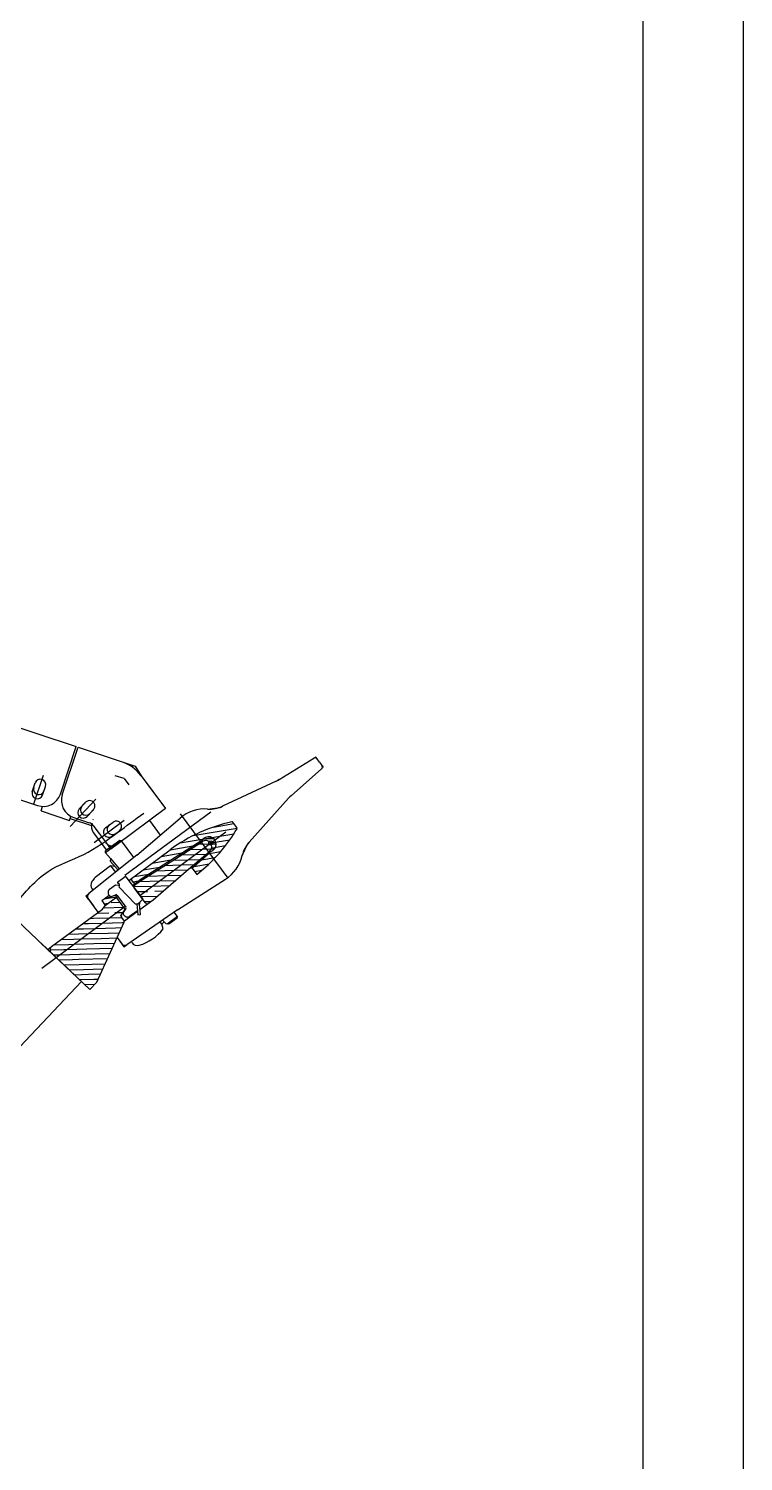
# Model space of a CAD drawing. Header units: millimetres. Extents: x 0 to 42000, y 0 to 29700.
# Drawn here: x 38430 to 42000, y 11457 to 18616 of the extents above; entities that cross this region are included whole.
import ezdxf

# ---------------------------------------------------------------- set-up
doc = ezdxf.new("R2010")
doc.units = ezdxf.units.MM
doc.header["$LTSCALE"] = 1000
doc.linetypes.add('G', pattern=[2, 1.25, -0.25, 0.25, -0.25])
for name, color, linetype in [('01', 7, 'Continuous'), ('02', 1, 'Continuous'), ('05', 142, 'G')]:
    doc.layers.add(name, color=color, linetype=linetype)

# ---------------------------------------------------------------- blocks, each defined once
blk = doc.blocks.new('gfsds')
for p, q in [((91562.3, 17765.6), (91482.4, 17706.4)), ((91553.3, 17766.9), (91483.2, 17715)), ((91562.3, 17765.6), (91553.3, 17766.9)), ((91624.5, 17681.7), (91562.3, 17765.6)), ((91482.4, 17706.4), (91483.2, 17715)), ((91507.8, 17677.8), (91482.4, 17706.4)), ((91507.8, 17677.8), (91505.7, 17663.4)), ((91551.8, 17546.7), (91542.7, 17556.1)), ((91542.9, 17558.4), (91580.6, 17586.6)), ((91550.4, 17538.6), (91551.7, 17539.9)), ((91584.8, 17586), (91668.2, 17474.5)), ((91550.3, 17534.2), (91630.5, 17450.8)), ((91655.5, 17461.4), (91668.5, 17473.9)), ((91630.5, 17450.8), (91644.2, 17450.6)), ((91644.2, 17450.6), (91655.5, 17461.4)), ((91656.9, 17396.9), (91652.1, 17449)), ((91842.2, 17388.3), (91826.3, 17409.7)), ((91799.7, 17348.9), (91784.2, 17350.4)), ((91842.2, 17388.3), (91790.3, 17349.8)), ((91840.9, 17379.4), (91799.7, 17348.9)), ((91840.9, 17379.4), (91842.2, 17388.3))]:
    blk.add_line(p, q)
for centre, radius, start, end in [((91543.8, 17557.2), 1.5, 126.89088, 223.87716), ((91548.4, 17543.3), 4.8, 313.87716, 43.87716), ((91582.4, 17584.2), 3, 36.81208, 126.89088), ((91552.5, 17536.4), 3.1, 133.87716, 223.87716), ((91674, 17450.3), 22, 152.21993, 183.52282)]:
    blk.add_arc(centre, radius, start, end)
at = {"layer": '01', "color": 7, "linetype": 'Continuous'}
for p, q in [((90909.4, 18378.4), (91336.4, 18236.2)), ((91257.3, 17999), (91336.4, 18236.2)), ((91266.8, 17995.8), (91345.8, 18233)), ((91266.8, 17995.8), (91345.8, 18233)), ((91345.8, 18233), (91555.1, 18163.3)), ((91345.8, 18233), (91555.1, 18163.3)), ((92551.5, 18158.5), (92539.5, 18174.7)), ((92551.5, 18158.5), (92563.4, 18142.4)), ((91116.9, 18011), (91131.5, 18054.6)), ((91660.4, 18090.1), (91722.3, 18006.6)), ((91660.4, 18090.1), (91781.9, 17926.3)), ((90887.3, 18027.4), (91143.5, 17942.1)), ((91168.1, 17993.9), (91182.7, 18037.6)), ((91349.5, 17922.8), (91381.1, 17956.2)), ((91351.5, 17925), (91383.2, 17958.4)), ((91388.7, 17885.7), (91420.3, 17919.1)), ((91390.8, 17887.9), (91422.4, 17921.3)), ((91323.7, 17882), (91401.7, 17856)), ((91323.7, 17882), (91401.7, 17856)), ((91421.2, 17841.9), (91425.4, 17836.2)), ((91421.2, 17841.9), (91485, 17755.8)), ((91483.4, 17831.9), (91520.4, 17859.3)), ((91701.6, 17866.7), (91756, 17793.5)), ((91421.6, 17807.7), (91487.9, 17718.4)), ((91515.6, 17788.5), (91552.5, 17815.9)), ((91850.1, 17688), (91967.6, 17762.6)), ((91897.8, 17623.7), (92003.2, 17714.5)), ((91508.3, 17639.9), (91430.3, 17582.1)), ((91545.8, 17619), (91505.8, 17663.9)), ((91529.1, 17637.7), (91508.3, 17639.9)), ((91915.5, 17629.4), (91939.4, 17597.2)), ((91939.4, 17597.2), (91971.7, 17625)), ((91624.5, 17555.1), (91612.6, 17571.2)), ((91616.8, 17543.2), (91660.4, 17575.5)), ((91446.1, 17409.5), (91395.2, 17478.1)), ((91423.4, 17440.1), (91397.3, 17475.3)), ((91415.6, 17524.9), (91420.1, 17518.8)), ((91490.7, 17487), (91492.7, 17484.3)), ((91498.3, 17482.6), (91530.5, 17493.7)), ((91533.9, 17492.6), (91534.7, 17491.5)), ((91533.9, 17492.6), (91536.1, 17489.6)), ((91770.9, 17325.4), (91763.8, 17348.8)), ((91784.9, 17350.4), (91767.9, 17369.4)), ((91540.2, 17282.6), (91565, 17249.3)), ((91540.2, 17282.6), (91562.9, 17252.1)), ((91615.7, 17255.2), (91614.3, 17257.1)), ((91362.7, 17063.1), (90909, 16583.8))]:
    blk.add_line(p, q, dxfattribs=at)
at = {"layer": '01'}
for p, q in [((90082.1, 18275.3), (91404.9, 17023.2)), ((92350.3, 18071.6), (92522.6, 18177.9)), ((92409.9, 17991.2), (92561.6, 18125.3)), ((92334.7, 18063.2), (92067.4, 17938.3)), ((92397.4, 17978.8), (92200.4, 17759.1)), ((91160.9, 17915.2), (91168.3, 17937.5)), ((91160.9, 17915.2), (91303.2, 17867.8)), ((91781.9, 17926.3), (91541, 17747.6)), ((91303.2, 17867.8), (91309.9, 17887.9)), ((91306.4, 17877.3), (91412, 17842.1)), ((91639.3, 17693.4), (91855.7, 17878.9)), ((92139.2, 17831.5), (92119.2, 17858.4)), ((91660.4, 17575.5), (91958.9, 17765.1)), ((91860.6, 17701.8), (91959.3, 17764.4)), ((91639.3, 17693.4), (91399.9, 17502.6)), ((91598.9, 17567.2), (91805.7, 17720.7)), ((91652.6, 17562.6), (91850.1, 17688)), ((91914, 17629.8), (92002.6, 17706.1)), ((91507.8, 17677.8), (91552.8, 17624.5)), ((91508.3, 17639.9), (91533.1, 17608.8)), ((91720.5, 17471), (91897.8, 17623.7)), ((91532.6, 17544.5), (91502.9, 17522.7)), ((91549.1, 17542.7), (91532.6, 17544.5)), ((91551.8, 17539.9), (91549.1, 17542.7)), ((91620.3, 17538.6), (91652.6, 17562.6)), ((91841.8, 17420.4), (92082.1, 17573.7)), ((91463.4, 17466.8), (91500.5, 17494.2)), ((91480.3, 17442.3), (91532.5, 17481)), ((91500.5, 17494.3), (91505.3, 17489.2)), ((91511.5, 17487.7), (91533.9, 17495)), ((91579.7, 17425.9), (91539.5, 17480)), ((91540.1, 17479.2), (91547, 17484.3)), ((91540.6, 17492.9), (91584.4, 17433.8)), ((91682.4, 17455.2), (91626.4, 17530.7)), ((91654.6, 17422.1), (91720.5, 17471)), ((91213.4, 17236.8), (91467, 17424.9)), ((91463.4, 17466.8), (91481.3, 17442.7)), ((91562.9, 17396.3), (91579.7, 17420)), ((91571.1, 17400.3), (91574.8, 17394.1)), ((91584.6, 17426.9), (91571.2, 17406.7)), ((91577.5, 17365), (91642.6, 17413.3)), ((91841.8, 17420.4), (91589.8, 17246.6)), ((91637.2, 17412.1), (91601.8, 17388.1)), ((91642.3, 17416.9), (91637.2, 17412.1)), ((91639.2, 17450.7), (91644.2, 17395.7)), ((91644.2, 17395.7), (91656.9, 17396.9)), ((91439.2, 17059.5), (91575.1, 17359.6)), ((91574, 17369.7), (91563, 17384.6)), ((91763.8, 17348.8), (91755.5, 17360.9)), ((91763.8, 17348.8), (91776.4, 17360)), ((91160, 17255), (91404.9, 17023.2)), ((91160.3, 17254.8), (91404.9, 17023.2)), ((91439.2, 17059.5), (91404.9, 17023.2))]:
    blk.add_line(p, q, dxfattribs=at)
for centre, radius, start, end in [((91499.8, 17970.9), 200, 36.5714, 71.5714), ((91499.8, 17970.9), 200, 36.5714, 71.5714), ((92529.3, 18167.1), 12.7, 36.5714, 121.67121), ((92553.2, 18134.8), 12.7, 311.47159, 36.5714), ((92270.2, 18201.3), 152.4, 295.03859, 301.67121), ((92510.8, 17877), 152.4, 131.47159, 138.10422), ((92002.9, 18076.4), 152.4, 266.10503, 295.03859), ((92282.3, 17078.2), 800, 102.13541, 126.5714), ((92115.2, 17855.4), 5, 36.5714, 102.13541), ((92135.1, 17828.5), 5, 329.56874, 36.5714), ((91517.1, 17779.7), 40, 216.5714, 306.5714), ((91978.6, 17734.1), 36, 114.11899, 122.40997), ((92313.8, 17657.4), 152.4, 138.10422, 167.03778), ((91836.7, 17709.1), 25, 302.40997, 342.94577), ((91979.1, 17733.4), 36, 310.73283, 322.94245), ((91914.1, 17604.8), 25, 90.19703, 130.73283), ((91634.4, 17536.7), 10, 126.5714, 216.5714), ((91411.7, 17487.8), 19, 128.5582, 216.5714), ((91514.2, 17507.4), 19, 126.33166, 223.87716), ((91509.6, 17493.4), 6, 223.87716, 288.21596), ((91535.5, 17477), 5, 36.5714, 126.5714), ((91535.7, 17489.3), 6, 36.5714, 108.21596), ((91532.1, 17486.6), 5, 306.5714, 36.5714), ((91443.1, 17457), 40, 306.5714, 338.35973), ((91571, 17390.5), 10, 144.5714, 216.5714), ((91576.3, 17403.4), 6, 133.87716, 210.62061), ((91575.6, 17422.9), 5, 324.5714, 36.5714), ((91579.6, 17430.2), 6, 326.49983, 36.5714), ((91690.4, 17461.2), 10, 216.5714, 306.5714), ((91566, 17363.8), 10, 335.64223, 36.5714), ((91591.1, 17403.8), 19, 210.62061, 304.10065), ((91225.3, 17220.7), 20, 126.5714, 226.5714), ((91579, 17262.3), 19, 216.5714, 304.5846)]:
    blk.add_arc(centre, radius, start, end, dxfattribs=at)
at = {"layer": '01', "color": 7, "linetype": 'Continuous'}
for centre, radius, start, end in [((91157.1, 18046.1), 27, 341.5714, 161.5714), ((91142.5, 18002.5), 27, 161.5714, 341.5714), ((91149.5, 18023.3), 27, 161.5714, 341.5714), ((91171.9, 18027.4), 90, 251.5714, 341.5714), ((91352.2, 17967.4), 90, 161.5714, 251.5714), ((91352.2, 17967.4), 90, 161.5714, 251.5714), ((91371.2, 17906.4), 27, 136.5714, 316.5714), ((91384.2, 17920.2), 27, 136.5714, 316.5714), ((91402.8, 17939.8), 27, 316.5714, 136.5714), ((91979.6, 17734.3), 190.5, 86.10503, 130.60107), ((91389, 17818.1), 40, 36.5714, 71.5714), ((91461.8, 17837.5), 50, 161.5714, 216.5714), ((91499.5, 17810.2), 27, 126.5714, 306.5714), ((91517.2, 17823.3), 27, 126.5714, 306.5714), ((91536.4, 17837.6), 27, 306.5714, 126.5714), ((91449.7, 18231.2), 800, 310.73283, 329.56874), ((91996.9, 17748), 38, 150.22108, 164.97609), ((91996.9, 17748), 38, 286.79191, 150.22108), ((91983.7, 17737.3), 30, 310.73283, 122.40997), ((91996.9, 17748), 38, 271.76496, 286.79191), ((91979.6, 17734.3), 190.5, 302.54173, 347.03778), ((91441.1, 17543.8), 31.8, 145.56016, 216.5714), ((91624.4, 17418.2), 254, 139.81448, 145.56016), ((91616.6, 17574.2), 5, 126.5714, 216.5714), ((91628.5, 17558.1), 5.01, 216.6186, 303.80516), ((91496.7, 17487.3), 5, 216.5714, 288.5714), ((91531.5, 17490.9), 3, 36.5714, 108.5714), ((91574.1, 17485.9), 254, 287.58265, 320.78389), ((91641.2, 17274.1), 31.8, 216.5714, 287.58265)]:
    blk.add_arc(centre, radius, start, end, dxfattribs=at)
at = {"layer": '02', "color": 1, "linetype": 'Continuous'}
for p, q in [((92532.5, 18184), (92522.6, 18177.9)), ((92539.5, 18174.7), (92532.5, 18184)), ((91555.1, 18163.3), (91629.9, 18138.4)), ((91555.1, 18163.3), (91622.8, 18140.7)), ((91629.9, 18138.4), (91660.4, 18090.1)), ((92570.4, 18133), (92561.6, 18125.3)), ((92563.4, 18142.4), (92570.4, 18133)), ((91576.1, 18076.2), (91531.3, 18091.1)), ((91576.1, 18076.2), (91531.3, 18091.1)), ((91576.1, 18076.2), (91599.4, 18044.8)), ((91576.1, 18076.2), (91599.4, 18044.8)), ((92342.7, 18066.9), (92334.7, 18063.2)), ((92350.3, 18071.6), (92342.7, 18066.9)), ((92403.3, 17985.3), (92397.4, 17978.8)), ((92409.9, 17991.2), (92403.3, 17985.3)), ((91992.6, 17924.3), (92055, 17932.5)), ((92067.4, 17938.3), (92055, 17932.5)), ((91420.5, 17871.8), (91419.7, 17869.3)), ((91420.5, 17871.8), (91419.7, 17869.3)), ((91425.4, 17836.2), (91449.3, 17804)), ((91485, 17755.8), (91508.9, 17723.7)), ((92200.4, 17759.1), (92191.2, 17748.9)), ((91541, 17747.6), (91508.9, 17723.7)), ((92165.3, 17691.6), (92191.2, 17748.9)), ((91385.5, 17491.2), (91399.9, 17502.6)), ((91396.5, 17476.4), (91385.5, 17491.2)), ((91558.7, 17390.4), (91562.9, 17396.3)), ((91581.8, 17423), (91579.7, 17425.9)), ((91579.7, 17420), (91581.8, 17423)), ((91563, 17384.6), (91558.7, 17390.4)), ((91577.5, 17365), (91574.9, 17368.5)), ((91575.1, 17359.6), (91577.5, 17365)), ((91194.3, 17222.6), (91213.4, 17236.8)), ((91563.8, 17250.9), (91574.7, 17236.2)), ((91574.7, 17236.2), (91589.8, 17246.6))]:
    blk.add_line(p, q, dxfattribs=at)
at = {"layer": '02'}
for p, q in [((91920.7, 17791.7), (92140.1, 17828.8)), ((92021.8, 17834.6), (92124.1, 17851.8)), ((91856, 17755.1), (92123.7, 17800.2)), ((91970.1, 17775), (92022.1, 17776.4)), ((92009, 17755.1), (92104.2, 17771.2)), ((91761, 17687.6), (91864.3, 17705)), ((91806, 17720.9), (91919.5, 17740)), ((91862.4, 17695.8), (91930.3, 17697.7)), ((91904.2, 17722.4), (91965.8, 17724)), ((91930.3, 17697.7), (91985.4, 17699.2)), ((91946, 17748.9), (91999, 17750.4)), ((91965.8, 17724), (92011.2, 17725.3)), ((91999, 17750.4), (92001.4, 17750.4)), ((91999.9, 17702.1), (92058.2, 17711.9)), ((92001.4, 17750.4), (92010.5, 17750.7)), ((92011.1, 17750.7), (92017, 17750.9)), ((92011.2, 17725.3), (92014.2, 17725.4)), ((92014.2, 17725.4), (92027.6, 17725.7)), ((92016.2, 17730.6), (92082.5, 17741.8)), ((92017, 17750.9), (92034.7, 17751.3)), ((91671.2, 17620.9), (91753.8, 17634.8)), ((91716.1, 17654.2), (91809, 17669.9)), ((91736.9, 17616.1), (91823.6, 17618.5)), ((91778.7, 17642.7), (91859.1, 17644.9)), ((91820.5, 17669.2), (91894.7, 17671.3)), ((91823.6, 17618.5), (91894, 17620.4)), ((91859.1, 17644.9), (91924.4, 17646.7)), ((91894.7, 17671.3), (91954.9, 17672.9)), ((91925.5, 17638), (92000, 17650.6)), ((91927.9, 17612.7), (91964.6, 17618.8)), ((91962.7, 17670.1), (92031, 17681.6)), ((91620.3, 17560.8), (91646.5, 17565.2)), ((91624.4, 17536.8), (91716.9, 17539.3)), ((91626.2, 17587.6), (91698.5, 17599.7)), ((91653.2, 17563), (91752.4, 17565.7)), ((91695, 17589.6), (91788, 17592.1)), ((91716.9, 17539.3), (91802.5, 17541.7)), ((91752.4, 17565.7), (91833, 17567.9)), ((91788, 17592.1), (91863.5, 17594.2)), ((91384.8, 17492.2), (91395.2, 17478.1)), ((91475.7, 17475.8), (91537.1, 17486.2)), ((91540.1, 17479.2), (91536.5, 17484)), ((91640.4, 17511.8), (91681.3, 17513)), ((91658.9, 17486.9), (91741.6, 17489.2)), ((91681.3, 17513), (91691.5, 17513.2)), ((91728.6, 17514.3), (91772, 17515.5)), ((91429.2, 17432.4), (91421.4, 17442.9)), ((91429.2, 17432.4), (91421.4, 17442.9)), ((91439.7, 17404.7), (91446.5, 17404.9)), ((91446.5, 17404.9), (91499.3, 17406.3)), ((91475.3, 17431.1), (91573.8, 17433.8)), ((91475.8, 17450.1), (91495.9, 17453.5)), ((91510.8, 17457.5), (91555.3, 17458.7)), ((91529.1, 17407.1), (91539.1, 17407.4)), ((91539.1, 17407.4), (91571.4, 17408.3)), ((91677.4, 17462), (91709.5, 17462.9)), ((91333, 17325.5), (91372.4, 17326.6)), ((91368.6, 17351.9), (91397.1, 17352.7)), ((91372.4, 17326.6), (91432.4, 17328.3)), ((91397.1, 17352.7), (91467.9, 17354.7)), ((91404.2, 17378.3), (91421.8, 17378.8)), ((91421.8, 17378.8), (91503.5, 17381)), ((91432.4, 17328.3), (91531.7, 17331)), ((91467.9, 17354.7), (91567.3, 17357.4)), ((91503.5, 17381), (91564.4, 17382.7)), ((91531.7, 17331), (91562.5, 17331.8)), ((91567.3, 17357.4), (91574.2, 17357.6)), ((91261.9, 17272.8), (91323, 17274.4)), ((91297.5, 17299.2), (91347.7, 17300.5)), ((91323, 17274.4), (91361.2, 17275.5)), ((91347.7, 17300.5), (91396.8, 17301.9)), ((91361.2, 17275.5), (91460.6, 17278.2)), ((91396.8, 17301.9), (91496.1, 17304.6)), ((91425, 17251.8), (91527.6, 17254.7)), ((91460.6, 17278.2), (91539.2, 17280.4)), ((91496.1, 17304.6), (91550.9, 17306.1)), ((91205.3, 17220.4), (91273.7, 17222.3)), ((91222.9, 17195.5), (91249, 17196.2)), ((91226.3, 17246.4), (91298.4, 17248.4)), ((91249, 17196.2), (91254.5, 17196.3)), ((91254.5, 17196.3), (91353.9, 17199.1)), ((91273.7, 17222.3), (91290.1, 17222.7)), ((91290.1, 17222.7), (91389.4, 17225.5)), ((91298.4, 17248.4), (91325.7, 17249.1)), ((91325.7, 17249.1), (91425, 17251.8)), ((91353.9, 17199.1), (91357.2, 17199.2)), ((91357.2, 17199.2), (91504.3, 17203.2)), ((91389.4, 17225.5), (91515.9, 17228.9)), ((91575.4, 17235.2), (91565, 17249.3)), ((91249, 17170.8), (91318.3, 17172.7)), ((91275.1, 17146.1), (91282.7, 17146.3)), ((91282.7, 17146.3), (91351.1, 17148.2)), ((91301.2, 17121.4), (91371.9, 17123.3)), ((91318.3, 17172.7), (91347, 17173.5)), ((91347, 17173.5), (91492.6, 17177.5)), ((91351.1, 17148.2), (91481, 17151.7)), ((91371.9, 17123.3), (91469.3, 17126)), ((91327.3, 17096.7), (91397.9, 17098.6)), ((91353.3, 17072), (91424, 17073.9)), ((91379.4, 17047.3), (91428.9, 17048.7)), ((91397.9, 17098.6), (91457.7, 17100.3)), ((91424, 17073.9), (91446, 17074.5))]:
    blk.add_line(p, q, dxfattribs=at)
at = {"layer": '02', "color": 1, "linetype": 'Continuous'}
blk.add_circle((92007.9, 17755), 10, dxfattribs=at)
blk.add_spline([(90994.1, 17412.1), (91029.2, 17449.1), (91195.8, 17612.7), (91373.8, 17697.8), (91542.1, 17807), (91673.6, 17904.5)], degree=3, dxfattribs=at)
at = {"layer": '05', "color": 4, "linetype": 'G'}
for p, q in [((91125.2, 17950.4), (91173.1, 18094.1)), ((91434.4, 17973.2), (91305.4, 17837)), ((91434.4, 17973.2), (91305.4, 17837)), ((91579.9, 17593.4), (92008.4, 17911.3)), ((92095.1, 17578.6), (91856.5, 17900.2)), ((91575.8, 17866.7), (91425.1, 17755)), ((91654.4, 17493), (92082.9, 17810.9)), ((91164, 17129.2), (91580.9, 17438.5))]:
    blk.add_line(p, q, dxfattribs=at)
blk = doc.blocks.new('*U778')
at = {"layer": '01'}
blk.add_lwpolyline([(415, 5), (415, 292)], dxfattribs=at)
at = {"layer": '02'}
blk.add_lwpolyline([(420, 0), (420, 297)], dxfattribs=at)

msp = doc.modelspace()

# ---------------------------------------------------------------- block references
at = {"layer": '01', "xscale": 100, "yscale": 100, "zscale": 100}
msp.add_blockref('*U778', (0, 0), dxfattribs=at)
at = {"layer": '01'}
msp.add_blockref('gfsds', (-52668.9, -3208), dxfattribs=at)

doc.saveas('drawing.dxf')
